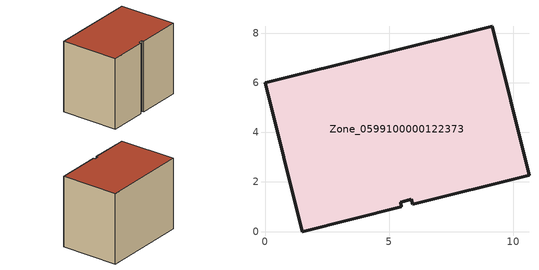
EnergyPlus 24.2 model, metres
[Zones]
Zone_0599100000122373
 floor ground (C_G): 1.5,0 0,5.99 9.15,8.27 10.64,2.28 5.95,1.11 5.9,1.3 5.48,1.19 5.49,1 z0
 wall outside (C_F): 0,5.99 1.5,0 5.49,1 5.48,1.19 5.9,1.3 5.95,1.11 10.64,2.28 9.15,8.27 0,5.99 z0:7.6
 roof outside (C_R): 5.9,1.3 5.95,1.11 10.64,2.28 9.15,8.27 0,5.99 1.5,0 5.49,1 5.48,1.19 z7.6
[BUILDING]
Pand.0599100000122373: North Axis=0; Terrain=City; Loads Convergence Tolerance Value=0.04; Temperature Convergence Tolerance Value=0.4; Solar Distribution=FullExterior; Maximum Number of Warmup Days=25; Minimum Number of Warmup Days=1
[Site:Location]
Rotterdam.The.Hague.AP_ZH_NLD Design_Conditions: Latitude=51.96; Longitude=4.45; Time Zone=1; Elevation=-4.5
[SITE:GROUNDTEMPERATURE:BUILDINGSURFACE]
18, 18, 18, 18, 18, 18, 18, 18, 18, 18, 18, 18
[MATERIAL] Thermal Absorptance=0.9; Solar Absorptance=0.7; Visible Absorptance=0.7
Name | Roughness | Thickness | Conductivity | Density | Specific Heat
G.TC.1965-1974 | MediumSmooth | 0.15 | 0.882353 | 540 | 1210
F.TC.1965-1974 | Rough | 0.3 | 0.697674 | 1920 | 840
R.TC.1965-1974 | MediumRough | 0.2 | 0.232558 | 1500 | 1000
[CONSTRUCTION]
C_G: G.TC.1965-1974
C_F: F.TC.1965-1974
C_R: R.TC.1965-1974
[ZONE]
Zone_0599100000122373: Type=1; Multiplier=1; Ceiling Height=Autocalculate; Volume=Autocalculate; Floor Area=autocalculate; Part of Total Floor Area=Yes
[ZONEINFILTRATION:DESIGNFLOWRATE]
Infil_Zone_0599100000122373: Zone or ZoneList or Space or SpaceList=Zone_0599100000122373; Schedule=AlwaysOn; Design Flow Rate Calculation Method=Flow/Area; Flow Rate per Floor Area=0.003; Constant Term Coefficient=1; Temperature Term Coefficient=0; Velocity Term Coefficient=0; Velocity Squared Term Coefficient=0
[HVACTEMPLATE:ZONE:IDEALLOADSAIRSYSTEM]
Zone_0599100000122373: Maximum Heating Supply Air Temperature=50; Minimum Cooling Supply Air Temperature=13; Maximum Heating Supply Air Humidity Ratio=0.0156; Minimum Cooling Supply Air Humidity Ratio=0.0077; Heating Limit=NoLimit; Cooling Limit=NoLimit; Dehumidification Control Type=ConstantSensibleHeatRatio; Cooling Sensible Heat Ratio=0.7; Dehumidification Setpoint=60; Humidification Control Type=None; Humidification Setpoint=30; Outdoor Air Method=None; Outdoor Air Flow Rate per Person=0.00944; Outdoor Air Flow Rate per Zone Floor Area=0; Outdoor Air Flow Rate per Zone=0; Demand Controlled Ventilation Type=None; Outdoor Air Economizer Type=NoEconomizer; Heat Recovery Type=None; Sensible Heat Recovery Effectiveness=0.7; Latent Heat Recovery Effectiveness=0.65
[ZONECONTROL:THERMOSTAT]
ThermostatControl_Zone_0599100000122373: Zone or ZoneList=Zone_0599100000122373; Control Type Schedule=DualSetpointControlType; Control 1=Thermostat_Zone_0599100000122373; Temperature Difference Between Cutout And Setpoint=0
[THERMOSTATSETPOINT:DUALSETPOINT]
Thermostat_Zone_0599100000122373: Heating Setpoint Temperature Schedule=HeatingSetpoint_Zone_0599100000122373; Cooling Setpoint Temperature Schedule=CoolingSetpoint_Zone_0599100000122373
[SCHEDULE:COMPACT]
HeatingSetpoint_Zone_0599100000122373: Through: 12/31, For: AllDays, Until: 24:00, 21
CoolingSetpoint_Zone_0599100000122373: Through: 12/31, For: AllDays, Until: 24:00, 24
DualSetpointControlType: Through: 12/31, For: AllDays, Until: 24:00, 4
AlwaysOn: Through: 12/31, For: AllDays, Until: 24:00, 1
